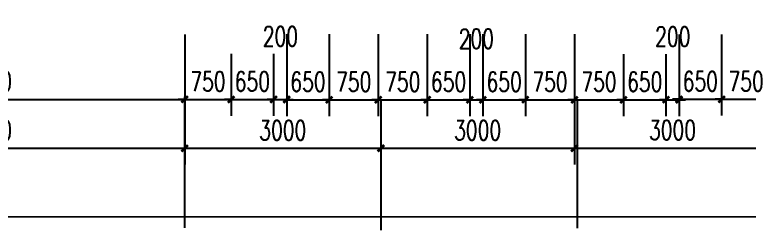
# Model space of a CAD drawing. Header units: millimetres. Extents: x -150677 to 588340, y -254013 to 149700.
# Drawn here: x 156002 to 167235, y -124536 to -121193 of the extents above; entities that cross this region are included whole.
import ezdxf

# ---------------------------------------------------------------- set-up
doc = ezdxf.new("R2010")
doc.units = ezdxf.units.MM
doc.header["$LTSCALE"] = 10
doc.header["$MEASUREMENT"] = 0
doc.layers.add('PUB_DIM', color=3, linetype='Continuous')
doc.styles.add('_TCH_DIM_T3', font='SIMPLEX', dxfattribs={"width": 0.705882, "bigfont": 'GBCBIG'})
doc.dimstyles.new('_TCH_ARCH&&100', dxfattribs={"dimtxt": 297.5, "dimasz": 100, "dimexe": 250, "dimexo": 300, "dimgap": 126.25, "dimtad": 1, "dimdec": 0, "dimzin": 0, "dimdsep": 46, "dimtxsty": '_TCH_DIM_T3', "dimblk": 'ARCHTICK', "dimcen": 0.09, "dimclrt": 7, "dimazin": 2, "dimtfac": 1, "dimtdec": 0, "dimtix": 1, "dimtmove": 2, "dimatfit": 3, "dimfxl": 1, "dimtolj": 1, "dimtzin": 0, "dimarcsym": 0})

# ---------------------------------------------------------------- blocks, each defined once
blk = doc.blocks.new('_ArchTick')
at = {"color": 0, "linetype": 'ByBlock', "const_width": 0.4}
blk.add_lwpolyline([(-0.5, -0.5), (0.5, 0.5)], dxfattribs=at)
blk = doc.blocks.new('*D483')
at = {"layer": 'Defpoints', "color": 0, "transparency": 16777216}
for p in [(152601, -121198), (158601, -121198), (158601, -122489)]:
    blk.add_point(p, dxfattribs=at)
at = {"layer": 'PUB_DIM', "color": 0, "lineweight": -2, "transparency": 16777216}
for p, q in [((152601, -121498), (152601, -122739)), ((158601, -121498), (158601, -122739)), ((152601, -122489), (158601, -122489))]:
    blk.add_line(p, q, dxfattribs=at)
at = {"layer": 'PUB_DIM', "color": 0, "lineweight": -2, "transparency": 16777216, "xscale": 100, "yscale": 100, "zscale": 100, "rotation": 180}
blk.add_blockref('_ArchTick', (152601, -122489), dxfattribs=at)
at = {"layer": 'PUB_DIM', "color": 0, "lineweight": -2, "transparency": 16777216, "xscale": 100, "yscale": 100, "zscale": 100}
blk.add_blockref('_ArchTick', (158601, -122489), dxfattribs=at)
at = {"layer": 'PUB_DIM', "color": 7, "transparency": 16777216, "insert": (155601, -122214), "char_height": 297.5, "attachment_point": 5, "style": '_TCH_DIM_T3'}
blk.add_mtext('\\A1;6000', dxfattribs=at)
blk = doc.blocks.new('*D484')
at = {"layer": 'Defpoints', "color": 0, "transparency": 16777216}
for p in [(152601, -122444), (158601, -122444), (158601, -123236)]:
    blk.add_point(p, dxfattribs=at)
at = {"layer": 'PUB_DIM', "color": 0, "lineweight": -2, "transparency": 16777216}
for p, q in [((152601, -122744), (152601, -123486)), ((158601, -122744), (158601, -123486)), ((152601, -123236), (158601, -123236))]:
    blk.add_line(p, q, dxfattribs=at)
at = {"layer": 'PUB_DIM', "color": 0, "lineweight": -2, "transparency": 16777216, "xscale": 100, "yscale": 100, "zscale": 100, "rotation": 180}
blk.add_blockref('_ArchTick', (152601, -123236), dxfattribs=at)
at = {"layer": 'PUB_DIM', "color": 0, "lineweight": -2, "transparency": 16777216, "xscale": 100, "yscale": 100, "zscale": 100}
blk.add_blockref('_ArchTick', (158601, -123236), dxfattribs=at)
at = {"layer": 'PUB_DIM', "color": 7, "transparency": 16777216, "insert": (155601, -122961), "char_height": 297.5, "attachment_point": 5, "style": '_TCH_DIM_T3'}
blk.add_mtext('\\A1;6000', dxfattribs=at)
blk = doc.blocks.new('*D485')
at = {"layer": 'Defpoints', "color": 0, "transparency": 16777216}
for p in [(158601, -122444), (161601, -122444), (161601, -123236)]:
    blk.add_point(p, dxfattribs=at)
at = {"layer": 'PUB_DIM', "color": 0, "lineweight": -2, "transparency": 16777216}
for p, q in [((158601, -122744), (158601, -123486)), ((161601, -122744), (161601, -123486)), ((158601, -123236), (161601, -123236))]:
    blk.add_line(p, q, dxfattribs=at)
at = {"layer": 'PUB_DIM', "color": 0, "lineweight": -2, "transparency": 16777216, "xscale": 100, "yscale": 100, "zscale": 100, "rotation": 180}
blk.add_blockref('_ArchTick', (158601, -123236), dxfattribs=at)
at = {"layer": 'PUB_DIM', "color": 0, "lineweight": -2, "transparency": 16777216, "xscale": 100, "yscale": 100, "zscale": 100}
blk.add_blockref('_ArchTick', (161601, -123236), dxfattribs=at)
at = {"layer": 'PUB_DIM', "color": 7, "transparency": 16777216, "insert": (160101, -122961), "char_height": 297.5, "attachment_point": 5, "style": '_TCH_DIM_T3'}
blk.add_mtext('\\A1;3000', dxfattribs=at)
blk = doc.blocks.new('*D486')
at = {"layer": 'Defpoints', "color": 0, "transparency": 16777216}
for p in [(161601, -122444), (164561, -122444), (164561, -123236)]:
    blk.add_point(p, dxfattribs=at)
at = {"layer": 'PUB_DIM', "color": 0, "lineweight": -2, "transparency": 16777216}
for p, q in [((161601, -122744), (161601, -123486)), ((164561, -122744), (164561, -123486)), ((161601, -123236), (164561, -123236))]:
    blk.add_line(p, q, dxfattribs=at)
at = {"layer": 'PUB_DIM', "color": 0, "lineweight": -2, "transparency": 16777216, "xscale": 100, "yscale": 100, "zscale": 100, "rotation": 180}
blk.add_blockref('_ArchTick', (161601, -123236), dxfattribs=at)
at = {"layer": 'PUB_DIM', "color": 0, "lineweight": -2, "transparency": 16777216, "xscale": 100, "yscale": 100, "zscale": 100}
blk.add_blockref('_ArchTick', (164561, -123236), dxfattribs=at)
at = {"layer": 'PUB_DIM', "color": 7, "transparency": 16777216, "insert": (163081, -122961), "char_height": 297.5, "attachment_point": 5, "style": '_TCH_DIM_T3'}
blk.add_mtext('\\A1;3000', dxfattribs=at)
blk = doc.blocks.new('*D501')
at = {"layer": 'Defpoints', "color": 0, "transparency": 16777216}
for p in [(152601, -123486), (213761, -123492), (213761, -124286)]:
    blk.add_point(p, dxfattribs=at)
at = {"layer": 'PUB_DIM', "color": 0, "lineweight": -2, "transparency": 16777216}
for p, q in [((152601, -123786), (152601, -124530)), ((213761, -123792), (213761, -124536)), ((152601, -124280), (213761, -124286))]:
    blk.add_line(p, q, dxfattribs=at)
at = {"layer": 'PUB_DIM', "color": 0, "lineweight": -2, "transparency": 16777216, "xscale": 100, "yscale": 100, "zscale": 100}
for p, rotation in [((152601, -124280), 179.9941247959615), ((213761, -124286), 359.9941247959615)]:
    blk.add_blockref('_ArchTick', p, dxfattribs=dict(at, rotation=rotation))
at = {"layer": 'PUB_DIM', "color": 7, "transparency": 16777216, "insert": (183181, -124008), "char_height": 297.5, "attachment_point": 5, "rotation": 359.9941, "style": '_TCH_DIM_T3'}
blk.add_mtext('\\A1;61200', dxfattribs=at)
blk = doc.blocks.new('*D637')
at = {"layer": 'Defpoints', "color": 0, "transparency": 16777216}
for p in [(166811, -121196), (167561, -121196), (167561, -122487)]:
    blk.add_point(p, dxfattribs=at)
at = {"layer": 'PUB_DIM', "color": 0, "lineweight": -2, "transparency": 16777216}
for p, q in [((166811, -121496), (166811, -122737)), ((167561, -121496), (167561, -122737)), ((166811, -122487), (166711, -122487)), ((166811, -122487), (167561, -122487)), ((167561, -122487), (167661, -122487))]:
    blk.add_line(p, q, dxfattribs=at)
at = {"layer": 'PUB_DIM', "color": 0, "lineweight": -2, "transparency": 16777216, "xscale": 100, "yscale": 100, "zscale": 100}
blk.add_blockref('_ArchTick', (166811, -122487), dxfattribs=at)
at = {"layer": 'PUB_DIM', "color": 0, "lineweight": -2, "transparency": 16777216, "xscale": 100, "yscale": 100, "zscale": 100, "rotation": 180}
blk.add_blockref('_ArchTick', (167561, -122487), dxfattribs=at)
at = {"layer": 'PUB_DIM', "color": 7, "transparency": 16777216, "insert": (167186, -122212), "char_height": 297.5, "attachment_point": 5, "style": '_TCH_DIM_T3'}
blk.add_mtext('\\A1;750', dxfattribs=at)
blk = doc.blocks.new('*D638')
at = {"layer": 'Defpoints', "color": 0, "transparency": 16777216}
for p in [(166161, -121196), (166811, -121196), (166811, -122487)]:
    blk.add_point(p, dxfattribs=at)
at = {"layer": 'PUB_DIM', "color": 0, "lineweight": -2, "transparency": 16777216}
for p, q in [((166161, -121496), (166161, -122737)), ((166811, -121496), (166811, -122737)), ((166161, -122487), (166061, -122487)), ((166161, -122487), (166811, -122487)), ((166811, -122487), (166911, -122487))]:
    blk.add_line(p, q, dxfattribs=at)
at = {"layer": 'PUB_DIM', "color": 0, "lineweight": -2, "transparency": 16777216, "xscale": 100, "yscale": 100, "zscale": 100}
blk.add_blockref('_ArchTick', (166161, -122487), dxfattribs=at)
at = {"layer": 'PUB_DIM', "color": 0, "lineweight": -2, "transparency": 16777216, "xscale": 100, "yscale": 100, "zscale": 100, "rotation": 180}
blk.add_blockref('_ArchTick', (166811, -122487), dxfattribs=at)
at = {"layer": 'PUB_DIM', "color": 7, "transparency": 16777216, "insert": (166486, -122212), "char_height": 297.5, "attachment_point": 5, "style": '_TCH_DIM_T3'}
blk.add_mtext('\\A1;650', dxfattribs=at)
blk = doc.blocks.new('*D639')
at = {"layer": 'Defpoints', "color": 0, "transparency": 16777216}
for p in [(165961, -121496), (166161, -121496), (166161, -122494)]:
    blk.add_point(p, dxfattribs=at)
at = {"layer": 'PUB_DIM', "color": 0, "lineweight": -2, "transparency": 16777216}
for p, q in [((165961, -121796), (165961, -122744)), ((166161, -121796), (166161, -122744)), ((165961, -122494), (165861, -122494)), ((165961, -122494), (166161, -122494)), ((166161, -122494), (166261, -122494))]:
    blk.add_line(p, q, dxfattribs=at)
at = {"layer": 'PUB_DIM', "color": 0, "lineweight": -2, "transparency": 16777216, "xscale": 100, "yscale": 100, "zscale": 100}
blk.add_blockref('_ArchTick', (165961, -122494), dxfattribs=at)
at = {"layer": 'PUB_DIM', "color": 0, "lineweight": -2, "transparency": 16777216, "xscale": 100, "yscale": 100, "zscale": 100, "rotation": 180}
blk.add_blockref('_ArchTick', (166161, -122494), dxfattribs=at)
at = {"layer": 'PUB_DIM', "color": 7, "transparency": 16777216, "insert": (166065, -121528), "char_height": 297.5, "attachment_point": 5, "style": '_TCH_DIM_T3'}
blk.add_mtext('\\A1;200', dxfattribs=at)
blk = doc.blocks.new('*D640')
at = {"layer": 'Defpoints', "color": 0, "transparency": 16777216}
for p in [(165311, -121496), (165961, -121496), (165961, -122494)]:
    blk.add_point(p, dxfattribs=at)
at = {"layer": 'PUB_DIM', "color": 0, "lineweight": -2, "transparency": 16777216}
for p, q in [((165311, -121796), (165311, -122744)), ((165961, -121796), (165961, -122744)), ((165311, -122494), (165211, -122494)), ((165311, -122494), (165961, -122494)), ((165961, -122494), (166061, -122494))]:
    blk.add_line(p, q, dxfattribs=at)
at = {"layer": 'PUB_DIM', "color": 0, "lineweight": -2, "transparency": 16777216, "xscale": 100, "yscale": 100, "zscale": 100}
blk.add_blockref('_ArchTick', (165311, -122494), dxfattribs=at)
at = {"layer": 'PUB_DIM', "color": 0, "lineweight": -2, "transparency": 16777216, "xscale": 100, "yscale": 100, "zscale": 100, "rotation": 180}
blk.add_blockref('_ArchTick', (165961, -122494), dxfattribs=at)
at = {"layer": 'PUB_DIM', "color": 7, "transparency": 16777216, "insert": (165636, -122219), "char_height": 297.5, "attachment_point": 5, "style": '_TCH_DIM_T3'}
blk.add_mtext('\\A1;650', dxfattribs=at)
blk = doc.blocks.new('*D641')
at = {"layer": 'Defpoints', "color": 0, "transparency": 16777216}
for p in [(164561, -121496), (165311, -121496), (165311, -122494)]:
    blk.add_point(p, dxfattribs=at)
at = {"layer": 'PUB_DIM', "color": 0, "lineweight": -2, "transparency": 16777216}
for p, q in [((164561, -121796), (164561, -122744)), ((165311, -121796), (165311, -122744)), ((164561, -122494), (164461, -122494)), ((164561, -122494), (165311, -122494)), ((165311, -122494), (165411, -122494))]:
    blk.add_line(p, q, dxfattribs=at)
at = {"layer": 'PUB_DIM', "color": 0, "lineweight": -2, "transparency": 16777216, "xscale": 100, "yscale": 100, "zscale": 100}
blk.add_blockref('_ArchTick', (164561, -122494), dxfattribs=at)
at = {"layer": 'PUB_DIM', "color": 0, "lineweight": -2, "transparency": 16777216, "xscale": 100, "yscale": 100, "zscale": 100, "rotation": 180}
blk.add_blockref('_ArchTick', (165311, -122494), dxfattribs=at)
at = {"layer": 'PUB_DIM', "color": 7, "transparency": 16777216, "insert": (164936, -122219), "char_height": 297.5, "attachment_point": 5, "style": '_TCH_DIM_T3'}
blk.add_mtext('\\A1;750', dxfattribs=at)
blk = doc.blocks.new('*D642')
at = {"layer": 'Defpoints', "color": 0, "transparency": 16777216}
for p in [(163811, -121193), (164561, -121193), (164561, -122494)]:
    blk.add_point(p, dxfattribs=at)
at = {"layer": 'PUB_DIM', "color": 0, "lineweight": -2, "transparency": 16777216}
for p, q in [((163811, -121493), (163811, -122744)), ((164561, -121493), (164561, -122744)), ((163811, -122494), (163711, -122494)), ((163811, -122494), (164561, -122494)), ((164561, -122494), (164661, -122494))]:
    blk.add_line(p, q, dxfattribs=at)
at = {"layer": 'PUB_DIM', "color": 0, "lineweight": -2, "transparency": 16777216, "xscale": 100, "yscale": 100, "zscale": 100}
blk.add_blockref('_ArchTick', (163811, -122494), dxfattribs=at)
at = {"layer": 'PUB_DIM', "color": 0, "lineweight": -2, "transparency": 16777216, "xscale": 100, "yscale": 100, "zscale": 100, "rotation": 180}
blk.add_blockref('_ArchTick', (164561, -122494), dxfattribs=at)
at = {"layer": 'PUB_DIM', "color": 7, "transparency": 16777216, "insert": (164186, -122219), "char_height": 297.5, "attachment_point": 5, "style": '_TCH_DIM_T3'}
blk.add_mtext('\\A1;750', dxfattribs=at)
blk = doc.blocks.new('*D643')
at = {"layer": 'Defpoints', "color": 0, "transparency": 16777216}
for p in [(163161, -121193), (163811, -121193), (163811, -122494)]:
    blk.add_point(p, dxfattribs=at)
at = {"layer": 'PUB_DIM', "color": 0, "lineweight": -2, "transparency": 16777216}
for p, q in [((163161, -121493), (163161, -122744)), ((163811, -121493), (163811, -122744)), ((163161, -122494), (163061, -122494)), ((163161, -122494), (163811, -122494)), ((163811, -122494), (163911, -122494))]:
    blk.add_line(p, q, dxfattribs=at)
at = {"layer": 'PUB_DIM', "color": 0, "lineweight": -2, "transparency": 16777216, "xscale": 100, "yscale": 100, "zscale": 100}
blk.add_blockref('_ArchTick', (163161, -122494), dxfattribs=at)
at = {"layer": 'PUB_DIM', "color": 0, "lineweight": -2, "transparency": 16777216, "xscale": 100, "yscale": 100, "zscale": 100, "rotation": 180}
blk.add_blockref('_ArchTick', (163811, -122494), dxfattribs=at)
at = {"layer": 'PUB_DIM', "color": 7, "transparency": 16777216, "insert": (163486, -122219), "char_height": 297.5, "attachment_point": 5, "style": '_TCH_DIM_T3'}
blk.add_mtext('\\A1;650', dxfattribs=at)
blk = doc.blocks.new('*D644')
at = {"layer": 'Defpoints', "color": 0, "transparency": 16777216}
for p in [(162961, -121193), (163161, -121193), (163161, -122494)]:
    blk.add_point(p, dxfattribs=at)
at = {"layer": 'PUB_DIM', "color": 0, "lineweight": -2, "transparency": 16777216}
for p, q in [((162961, -121493), (162961, -122744)), ((163161, -121493), (163161, -122744)), ((162961, -122494), (162861, -122494)), ((162961, -122494), (163161, -122494)), ((163161, -122494), (163261, -122494))]:
    blk.add_line(p, q, dxfattribs=at)
at = {"layer": 'PUB_DIM', "color": 0, "lineweight": -2, "transparency": 16777216, "xscale": 100, "yscale": 100, "zscale": 100}
blk.add_blockref('_ArchTick', (162961, -122494), dxfattribs=at)
at = {"layer": 'PUB_DIM', "color": 0, "lineweight": -2, "transparency": 16777216, "xscale": 100, "yscale": 100, "zscale": 100, "rotation": 180}
blk.add_blockref('_ArchTick', (163161, -122494), dxfattribs=at)
at = {"layer": 'PUB_DIM', "color": 7, "transparency": 16777216, "insert": (163061, -121562), "char_height": 297.5, "attachment_point": 5, "style": '_TCH_DIM_T3'}
blk.add_mtext('\\A1;200', dxfattribs=at)
blk = doc.blocks.new('*D645')
at = {"layer": 'Defpoints', "color": 0, "transparency": 16777216}
for p in [(162311, -121193), (162961, -121193), (162961, -122494)]:
    blk.add_point(p, dxfattribs=at)
at = {"layer": 'PUB_DIM', "color": 0, "lineweight": -2, "transparency": 16777216}
for p, q in [((162311, -121493), (162311, -122744)), ((162961, -121493), (162961, -122744)), ((162311, -122494), (162211, -122494)), ((162311, -122494), (162961, -122494)), ((162961, -122494), (163061, -122494))]:
    blk.add_line(p, q, dxfattribs=at)
at = {"layer": 'PUB_DIM', "color": 0, "lineweight": -2, "transparency": 16777216, "xscale": 100, "yscale": 100, "zscale": 100}
blk.add_blockref('_ArchTick', (162311, -122494), dxfattribs=at)
at = {"layer": 'PUB_DIM', "color": 0, "lineweight": -2, "transparency": 16777216, "xscale": 100, "yscale": 100, "zscale": 100, "rotation": 180}
blk.add_blockref('_ArchTick', (162961, -122494), dxfattribs=at)
at = {"layer": 'PUB_DIM', "color": 7, "transparency": 16777216, "insert": (162636, -122219), "char_height": 297.5, "attachment_point": 5, "style": '_TCH_DIM_T3'}
blk.add_mtext('\\A1;650', dxfattribs=at)
blk = doc.blocks.new('*D646')
at = {"layer": 'Defpoints', "color": 0, "transparency": 16777216}
for p in [(161561, -121193), (162311, -121193), (162311, -122494)]:
    blk.add_point(p, dxfattribs=at)
at = {"layer": 'PUB_DIM', "color": 0, "lineweight": -2, "transparency": 16777216}
for p, q in [((161561, -121493), (161561, -122744)), ((162311, -121493), (162311, -122744)), ((161561, -122494), (161461, -122494)), ((161561, -122494), (162311, -122494)), ((162311, -122494), (162411, -122494))]:
    blk.add_line(p, q, dxfattribs=at)
at = {"layer": 'PUB_DIM', "color": 0, "lineweight": -2, "transparency": 16777216, "xscale": 100, "yscale": 100, "zscale": 100}
blk.add_blockref('_ArchTick', (161561, -122494), dxfattribs=at)
at = {"layer": 'PUB_DIM', "color": 0, "lineweight": -2, "transparency": 16777216, "xscale": 100, "yscale": 100, "zscale": 100, "rotation": 180}
blk.add_blockref('_ArchTick', (162311, -122494), dxfattribs=at)
at = {"layer": 'PUB_DIM', "color": 7, "transparency": 16777216, "insert": (161936, -122219), "char_height": 297.5, "attachment_point": 5, "style": '_TCH_DIM_T3'}
blk.add_mtext('\\A1;750', dxfattribs=at)
blk = doc.blocks.new('*D647')
at = {"layer": 'Defpoints', "color": 0, "transparency": 16777216}
for p in [(160811, -121193), (161561, -121193), (161561, -122494)]:
    blk.add_point(p, dxfattribs=at)
at = {"layer": 'PUB_DIM', "color": 0, "lineweight": -2, "transparency": 16777216}
for p, q in [((160811, -121493), (160811, -122744)), ((161561, -121493), (161561, -122744)), ((160811, -122494), (160711, -122494)), ((160811, -122494), (161561, -122494)), ((161561, -122494), (161661, -122494))]:
    blk.add_line(p, q, dxfattribs=at)
at = {"layer": 'PUB_DIM', "color": 0, "lineweight": -2, "transparency": 16777216, "xscale": 100, "yscale": 100, "zscale": 100}
blk.add_blockref('_ArchTick', (160811, -122494), dxfattribs=at)
at = {"layer": 'PUB_DIM', "color": 0, "lineweight": -2, "transparency": 16777216, "xscale": 100, "yscale": 100, "zscale": 100, "rotation": 180}
blk.add_blockref('_ArchTick', (161561, -122494), dxfattribs=at)
at = {"layer": 'PUB_DIM', "color": 7, "transparency": 16777216, "insert": (161186, -122219), "char_height": 297.5, "attachment_point": 5, "style": '_TCH_DIM_T3'}
blk.add_mtext('\\A1;750', dxfattribs=at)
blk = doc.blocks.new('*D648')
at = {"layer": 'Defpoints', "color": 0, "transparency": 16777216}
for p in [(160161, -121193), (160811, -121193), (160811, -122494)]:
    blk.add_point(p, dxfattribs=at)
at = {"layer": 'PUB_DIM', "color": 0, "lineweight": -2, "transparency": 16777216}
for p, q in [((160161, -121493), (160161, -122744)), ((160811, -121493), (160811, -122744)), ((160161, -122494), (160061, -122494)), ((160161, -122494), (160811, -122494)), ((160811, -122494), (160911, -122494))]:
    blk.add_line(p, q, dxfattribs=at)
at = {"layer": 'PUB_DIM', "color": 0, "lineweight": -2, "transparency": 16777216, "xscale": 100, "yscale": 100, "zscale": 100}
blk.add_blockref('_ArchTick', (160161, -122494), dxfattribs=at)
at = {"layer": 'PUB_DIM', "color": 0, "lineweight": -2, "transparency": 16777216, "xscale": 100, "yscale": 100, "zscale": 100, "rotation": 180}
blk.add_blockref('_ArchTick', (160811, -122494), dxfattribs=at)
at = {"layer": 'PUB_DIM', "color": 7, "transparency": 16777216, "insert": (160486, -122219), "char_height": 297.5, "attachment_point": 5, "style": '_TCH_DIM_T3'}
blk.add_mtext('\\A1;650', dxfattribs=at)
blk = doc.blocks.new('*D649')
at = {"layer": 'Defpoints', "color": 0, "transparency": 16777216}
for p in [(159961, -121493), (160161, -121493), (160161, -122489)]:
    blk.add_point(p, dxfattribs=at)
at = {"layer": 'PUB_DIM', "color": 0, "lineweight": -2, "transparency": 16777216}
for p, q in [((159961, -121793), (159961, -122739)), ((160161, -121793), (160161, -122739)), ((159961, -122489), (159861, -122489)), ((159961, -122489), (160161, -122489)), ((160161, -122489), (160261, -122489))]:
    blk.add_line(p, q, dxfattribs=at)
at = {"layer": 'PUB_DIM', "color": 0, "lineweight": -2, "transparency": 16777216, "xscale": 100, "yscale": 100, "zscale": 100}
blk.add_blockref('_ArchTick', (159961, -122489), dxfattribs=at)
at = {"layer": 'PUB_DIM', "color": 0, "lineweight": -2, "transparency": 16777216, "xscale": 100, "yscale": 100, "zscale": 100, "rotation": 180}
blk.add_blockref('_ArchTick', (160161, -122489), dxfattribs=at)
at = {"layer": 'PUB_DIM', "color": 7, "transparency": 16777216, "insert": (160065, -121525), "char_height": 297.5, "attachment_point": 5, "style": '_TCH_DIM_T3'}
blk.add_mtext('\\A1;200', dxfattribs=at)
blk = doc.blocks.new('*D650')
at = {"layer": 'Defpoints', "color": 0, "transparency": 16777216}
for p in [(159311, -121493), (159961, -121493), (159961, -122489)]:
    blk.add_point(p, dxfattribs=at)
at = {"layer": 'PUB_DIM', "color": 0, "lineweight": -2, "transparency": 16777216}
for p, q in [((159311, -121793), (159311, -122739)), ((159961, -121793), (159961, -122739)), ((159311, -122489), (159211, -122489)), ((159311, -122489), (159961, -122489)), ((159961, -122489), (160061, -122489))]:
    blk.add_line(p, q, dxfattribs=at)
at = {"layer": 'PUB_DIM', "color": 0, "lineweight": -2, "transparency": 16777216, "xscale": 100, "yscale": 100, "zscale": 100}
blk.add_blockref('_ArchTick', (159311, -122489), dxfattribs=at)
at = {"layer": 'PUB_DIM', "color": 0, "lineweight": -2, "transparency": 16777216, "xscale": 100, "yscale": 100, "zscale": 100, "rotation": 180}
blk.add_blockref('_ArchTick', (159961, -122489), dxfattribs=at)
at = {"layer": 'PUB_DIM', "color": 7, "transparency": 16777216, "insert": (159636, -122214), "char_height": 297.5, "attachment_point": 5, "style": '_TCH_DIM_T3'}
blk.add_mtext('\\A1;650', dxfattribs=at)
blk = doc.blocks.new('*D651')
at = {"layer": 'Defpoints', "color": 0, "transparency": 16777216}
for p in [(158601, -121493), (159311, -121493), (159311, -122489)]:
    blk.add_point(p, dxfattribs=at)
at = {"layer": 'PUB_DIM', "color": 0, "lineweight": -2, "transparency": 16777216}
for p, q in [((158601, -121793), (158601, -122739)), ((159311, -121793), (159311, -122739)), ((158601, -122489), (158501, -122489)), ((158601, -122489), (159311, -122489)), ((159311, -122489), (159411, -122489))]:
    blk.add_line(p, q, dxfattribs=at)
at = {"layer": 'PUB_DIM', "color": 0, "lineweight": -2, "transparency": 16777216, "xscale": 100, "yscale": 100, "zscale": 100}
blk.add_blockref('_ArchTick', (158601, -122489), dxfattribs=at)
at = {"layer": 'PUB_DIM', "color": 0, "lineweight": -2, "transparency": 16777216, "xscale": 100, "yscale": 100, "zscale": 100, "rotation": 180}
blk.add_blockref('_ArchTick', (159311, -122489), dxfattribs=at)
at = {"layer": 'PUB_DIM', "color": 7, "transparency": 16777216, "insert": (158956, -122214), "char_height": 297.5, "attachment_point": 5, "style": '_TCH_DIM_T3'}
blk.add_mtext('\\A1;750', dxfattribs=at)
blk = doc.blocks.new('*D744')
at = {"layer": 'Defpoints', "color": 0, "transparency": 16777216}
for p in [(164561, -122744), (167561, -122744), (167561, -123233)]:
    blk.add_point(p, dxfattribs=at)
at = {"layer": 'PUB_DIM', "color": 0, "lineweight": -2, "transparency": 16777216}
for p, q in [((164561, -123044), (164561, -123483)), ((167561, -123044), (167561, -123483)), ((164561, -123233), (167561, -123233))]:
    blk.add_line(p, q, dxfattribs=at)
at = {"layer": 'PUB_DIM', "color": 0, "lineweight": -2, "transparency": 16777216, "xscale": 100, "yscale": 100, "zscale": 100, "rotation": 180}
blk.add_blockref('_ArchTick', (164561, -123233), dxfattribs=at)
at = {"layer": 'PUB_DIM', "color": 0, "lineweight": -2, "transparency": 16777216, "xscale": 100, "yscale": 100, "zscale": 100}
blk.add_blockref('_ArchTick', (167561, -123233), dxfattribs=at)
at = {"layer": 'PUB_DIM', "color": 7, "transparency": 16777216, "insert": (166061, -122958), "char_height": 297.5, "attachment_point": 5, "style": '_TCH_DIM_T3'}
blk.add_mtext('\\A1;3000', dxfattribs=at)

msp = doc.modelspace()

# ---------------------------------------------------------------- linework, layer by layer
at = {"layer": 'PUB_DIM'}
for p, q in [((158600.7, -122450.8), (158600.7, -124450.8)), ((161600.7, -122489.3), (161600.7, -124489.3)), ((164600.7, -122489.3), (164600.7, -124458.1))]:
    msp.add_line(p, q, dxfattribs=at)

# ---------------------------------------------------------------- dimensions: what is measured, and where the dimension line sits
for p1, p2, distance, picture, middle in [((152600.7, -121198.5), (158600.7, -121198.5), -1290.2, '*D483', (155600.7, -122213.6)), ((160160.7, -121193.5), (160810.7, -121193.5), -1300.2, '*D648', (160485.7, -122218.6)), ((160810.7, -121193.5), (161560.7, -121193.5), -1300.2, '*D647', (161185.7, -122218.6)), ((161560.7, -121193.5), (162310.7, -121193.5), -1300.2, '*D646', (161935.7, -122218.6)), ((162310.7, -121193.5), (162960.7, -121193.5), -1300.2, '*D645', (162635.7, -122218.6)), ((163160.7, -121193.5), (163810.7, -121193.5), -1300.2, '*D643', (163485.7, -122218.6)), ((163810.7, -121193.5), (164560.7, -121193.5), -1300.2, '*D642', (164185.7, -122218.6)), ((166160.7, -121196), (166810.7, -121196), -1290.8, '*D638', (166485.7, -122211.8)), ((166810.7, -121196), (167560.7, -121196), -1290.8, '*D637', (167185.7, -122211.8)), ((159310.7, -121493.5), (159960.7, -121493.5), -995.2, '*D650', (159635.7, -122213.6)), ((164560.7, -121496), (165310.7, -121496), -997.7, '*D641', (164935.7, -122218.6)), ((165310.7, -121496), (165960.7, -121496), -997.7, '*D640', (165635.7, -122218.6)), ((152600.7, -122443.6), (158600.7, -122443.6), -792.5, '*D484', (155600.7, -122961.1)), ((158600.7, -122443.6), (161600.7, -122443.6), -792.5, '*D485', (160100.7, -122961.1)), ((164560.7, -122743.6), (167560.7, -122743.6), -489.6, '*D744', (166060.7, -122958.2))]:
    dim = msp.add_aligned_dim(p1=p1, p2=p2, distance=distance, dimstyle='_TCH_ARCH&&100', dxfattribs=at)
    dim.commit()
    dim.dimension.update_dxf_attribs({"geometry": picture, "text_midpoint": middle})
for base, p1, p2, picture, middle in [((163160.7, -122493.6), (162960.7, -121193.5), (163160.7, -121193.5), '*D644', (163060.7, -121561.8)), ((160160.7, -122488.6), (159960.7, -121493.5), (160160.7, -121493.5), '*D649', (160065.2, -121525.1)), ((166160.7, -122493.6), (165960.7, -121496), (166160.7, -121496), '*D639', (166065.2, -121527.6))]:
    dim = msp.add_linear_dim(base=base, p1=p1, p2=p2, angle=0, dimstyle='_TCH_ARCH&&100', dxfattribs=at)
    dim.commit()
    dim.dimension.update_dxf_attribs({"geometry": picture, "text_midpoint": middle, "dimtype": 129})
for p1, p2, distance, text, picture, middle in [((158600.7, -121493.5), (159310.7, -121493.5), -995.2, '750', '*D651', (158955.7, -122213.6)), ((161600.7, -122443.6), (164560.7, -122443.6), -792.5, '3000', '*D486', (163080.7, -122961.1)), ((152600.7, -123486.1), (213760.7, -123492.4), -793.4, '61200', '*D501', (183180.6, -124007.7))]:
    dim = msp.add_aligned_dim(p1=p1, p2=p2, distance=distance, text=text, dimstyle='_TCH_ARCH&&100', dxfattribs=at)
    dim.commit()
    dim.dimension.update_dxf_attribs({"geometry": picture, "text_midpoint": middle})

doc.saveas('drawing.dxf')
